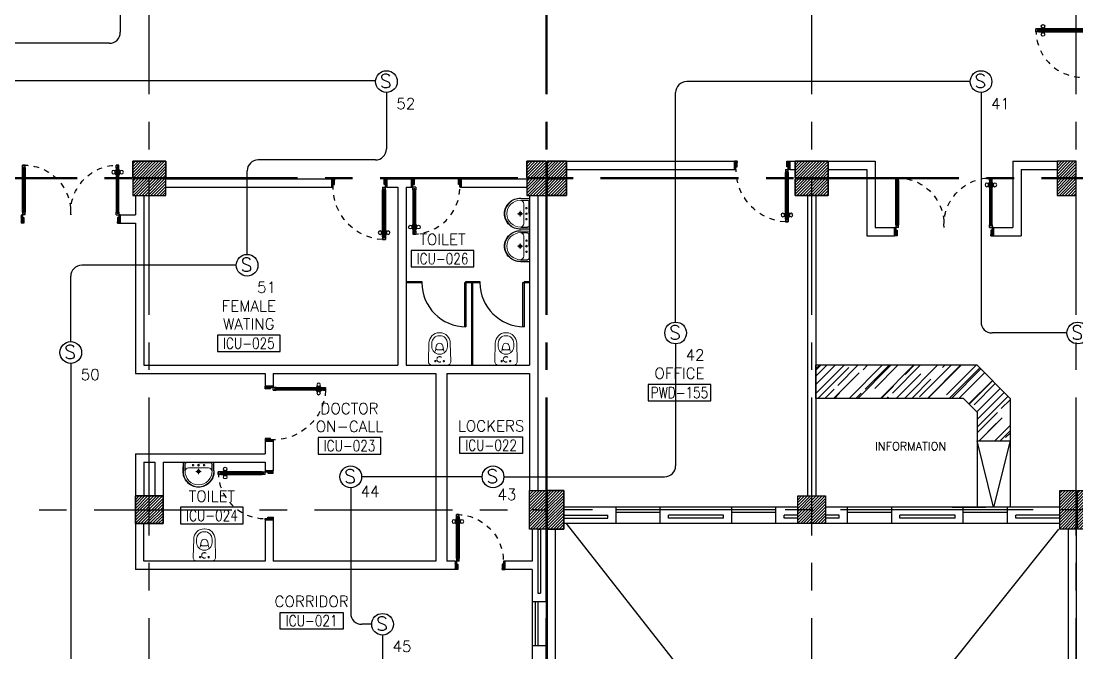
# Model space of a CAD drawing. Extents: x 0 to 93.9, y -1.5 to 78.
# Drawn here: x 31.82 to 50.97, y 24.4 to 35.86 of the extents above; entities that cross this region are included whole.
import ezdxf
from ezdxf.enums import TextEntityAlignment as Align

# ---------------------------------------------------------------- set-up
doc = ezdxf.new("R2010")
doc.units = 0
doc.header["$MEASUREMENT"] = 0
for name, pattern in [('CENTERX2', [4, 2.5, -0.5, 0.5, -0.5]), ('DASHED', [0.75, 0.5, -0.25]), ('HIDDEN', [0.375, 0.25, -0.125]), ('HIDDEN2', [0.1875, 0.125, -0.0625])]:
    doc.linetypes.add(name, pattern=pattern)
doc.layers.get('0').update_dxf_attribs({"color": 11, "linetype": 'CONTINUOUS'})
for name, color, linetype in [('AXES', 11, 'CENTERX2'), ('COL', 11, 'CONTINUOUS'), ('COUNTER', 11, 'CONTINUOUS'), ('DOOR', 11, 'CONTINUOUS'), ('E-FIRE', 4, 'CONTINUOUS'), ('E-WIRE', 4, 'CONTINUOUS'), ('FIX', 11, 'CONTINUOUS'), ('HAT', 11, 'CONTINUOUS'), ('INSUL', 11, 'CONTINUOUS'), ('PART', 11, 'CONTINUOUS'), ('RM-BOX', 11, 'CONTINUOUS'), ('RM-NAME', 11, 'CONTINUOUS'), ('RM-NO', 11, 'CONTINUOUS'), ('ROOF', 11, 'CONTINUOUS'), ('SHAFT', 11, 'CONTINUOUS'), ('WALL', 11, 'CONTINUOUS'), ('WIN', 11, 'CONTINUOUS')]:
    doc.layers.add(name, color=color, linetype=linetype)
doc.styles.add('ROMANC', font='romanc', dxfattribs={"height": 0.1})
doc.styles.add('ROMANS', font='ROMANS.shx', dxfattribs={"width": 0.6})

# ---------------------------------------------------------------- blocks, each defined once
blk = doc.blocks.new('RM1')
at = {"layer": 'RM-BOX'}
blk.add_lwpolyline([(570, -200), (-570, -200), (-570, -500), (570, -500)], close=True, dxfattribs=at)
at = {"layer": 'RM-NAME', "style": 'ROMANS'}
for tag, p in [('ROOMNAME1', (0, 324)), ('ROOMNAME2', (0, 0))]:
    blk.add_attdef(tag, text='', height=200, dxfattribs=at).set_placement(p, align=Align.MIDDLE)
at = {"layer": 'RM-NO', "style": 'ROMANS', "width": 0.8}
blk.add_attdef('ROOMNO', text='', height=200, dxfattribs=at).set_placement((0, -350), align=Align.MIDDLE)
blk = doc.blocks.new('*X58')
at = {"color": 0}
for p, q in [((215909, 139859), (216399, 140350)), ((215909, 139912), (216346, 140350)), ((215909, 139965), (216293, 140350)), ((215909, 140018), (216240, 140350)), ((215909, 140071), (216187, 140350)), ((215909, 140124), (216134, 140350)), ((215909, 140177), (216081, 140350)), ((215909, 140230), (216028, 140350)), ((215909, 140283), (215975, 140350)), ((215909, 140337), (215922, 140350)), ((215952, 139850), (216409, 140306)), ((216005, 139850), (216409, 140253)), ((216058, 139850), (216409, 140200)), ((216111, 139850), (216409, 140147)), ((216164, 139850), (216409, 140094)), ((216217, 139850), (216409, 140041)), ((216270, 139850), (216409, 139988)), ((216323, 139850), (216409, 139935)), ((216376, 139850), (216409, 139882))]:
    blk.add_line(p, q, dxfattribs=at)
blk = doc.blocks.new('COL50')
at = {"layer": 'COL'}
blk.add_lwpolyline([(-250, 250), (-250, -250), (250, -250), (250, 250)], close=True, dxfattribs=at)
blk = doc.blocks.new('A$C272A55A0')
at = {"layer": 'DOOR', "color": 0, "linetype": 'ByBlock'}
for p, q in [((0, 900), (0, 1050)), ((50, 1050), (0, 1050)), ((50, 950), (50, 1050)), ((1750, 950), (1750, 1050)), ((1750, 1050), (1800, 1050)), ((1800, 1050), (1800, 900)), ((0, 900), (25, 900)), ((25, 950), (50, 950)), ((25, 900), (25, 950)), ((75, 900), (25, 900)), ((25, 850), (25, 900)), ((42, 850), (25, 850)), ((58, 870), (42, 870)), ((42, 870), (42, 850)), ((58, 850), (58, 870)), ((75, 850), (58, 850)), ((75, 900), (75, 850)), ((1725, 900), (1775, 900)), ((1725, 900), (1725, 850)), ((1725, 850), (1742, 850)), ((1742, 870), (1758, 870)), ((1742, 850), (1742, 870)), ((1775, 950), (1750, 950)), ((1758, 870), (1758, 850)), ((1758, 850), (1775, 850)), ((1775, 900), (1775, 950)), ((1800, 900), (1775, 900)), ((1775, 850), (1775, 900)), ((25, 50), (42, 50)), ((25, 50), (25, 0)), ((25, 0), (75, 0)), ((75, 0), (25, 0)), ((42, 50), (42, 30)), ((42, 30), (58, 30)), ((58, 50), (75, 50)), ((58, 50), (58, 30)), ((75, 50), (75, 0)), ((1718, 160), (1709, 160)), ((1709, 95), (1709, 160)), ((1718, 95), (1709, 95)), ((1725, 173), (1718, 173)), ((1718, 173), (1718, 83)), ((1718, 95), (1718, 160)), ((1725, 83), (1718, 83)), ((1742, 50), (1725, 50)), ((1725, 50), (1725, 0)), ((1775, 0), (1725, 0)), ((1725, 0), (1775, 0)), ((1742, 50), (1742, 30)), ((1758, 30), (1742, 30)), ((1775, 50), (1758, 50)), ((1758, 50), (1758, 30)), ((1775, 173), (1782, 173)), ((1775, 83), (1782, 83)), ((1775, 50), (1775, 0)), ((1782, 173), (1782, 83)), ((1782, 160), (1791, 160)), ((1782, 95), (1782, 160)), ((1782, 95), (1791, 95)), ((1791, 95), (1791, 160))]:
    blk.add_line(p, q, dxfattribs=at)
at = {"layer": 'DOOR', "color": 9, "linetype": 'ByBlock'}
for p, q in [((50, 1050), (0, 1010)), ((50, 1050), (0, 937)), ((50, 1050), (37, 950)), ((1750, 1050), (1800, 1010)), ((1750, 1050), (1800, 937)), ((1750, 1050), (1763, 950))]:
    blk.add_line(p, q, dxfattribs=at)
at = {"layer": 'DOOR', "linetype": 'ByBlock'}
for p, q in [((25, 850), (25, 50)), ((42, 850), (42, 50)), ((58, 850), (58, 50)), ((75, 50), (75, 850)), ((1725, 50), (1725, 850)), ((1742, 850), (1742, 50)), ((1758, 850), (1758, 50)), ((1775, 850), (1775, 50))]:
    blk.add_line(p, q, dxfattribs=at)
at = {"layer": 'DOOR', "color": 0, "linetype": 'ByBlock'}
for centre in [(1676, 128), (1824, 128)]:
    blk.add_circle(centre, 32.4, dxfattribs=at)
at = {"layer": 'DOOR', "color": 9, "linetype": 'ByBlock'}
for centre, radius, start, end in [((50, 1050), 54.4, 203.2074, 270), ((50, 1050), 74.4, 227.7764, 270), ((50, 1050), 94.4, 238.0182, 270), ((50, 1050), 34.4, 180, 270), ((50, 1050), 14.4, 180, 270), ((1750, 1050), 14.4, 270, 0), ((1750, 1050), 34.4, 270, 0), ((1750, 1050), 54.4, 270, 336.7926), ((1750, 1050), 74.4, 270, 312.2236), ((1750, 1050), 94.4, 270, 301.9818), ((50, 1050), 114, 244.0838, 257.3774), ((50, 1050), 134, 248.1598, 259.28), ((50, 1050), 154, 251.1053, 256.2858), ((1750, 1050), 114, 282.6226, 295.9162), ((1750, 1050), 134, 280.72, 291.8402), ((1750, 1050), 154, 283.7142, 288.8947)]:
    blk.add_arc(centre, radius, start, end, dxfattribs=at)
at = {"layer": 'DOOR', "linetype": 'HIDDEN', "ltscale": 0.5}
for centre, start, end in [((50, 851), 268.3174, 3.2965), ((1750, 851), 176.7035, 271.6826)]:
    blk.add_arc(centre, 851, start, end, dxfattribs=at)
at = {"layer": 'WALL', "linetype": 'ByBlock'}
blk.add_line((1800, 900), (1800, 1050), dxfattribs=at)
blk = doc.blocks.new('DOOR90')
at = {"layer": 'DOOR', "color": 0, "linetype": 'ByBlock'}
for p, q in [((-150, 0), (-150, -25)), ((-150, 0), (0, 0)), ((0, -50), (0, 0)), ((-1000, -25), (-1000, -75)), ((-1000, -75), (-1000, -25)), ((-950, -25), (-1000, -25)), ((-950, -75), (-1000, -75)), ((-970, -42), (-970, -58)), ((-950, -42), (-970, -42)), ((-950, -58), (-970, -58)), ((-950, -25), (-950, -42)), ((-950, -58), (-950, -75)), ((-918, -25), (-918, -18)), ((-828, -18), (-918, -18)), ((-918, -75), (-918, -82)), ((-828, -82), (-918, -82)), ((-905, -18), (-905, -9)), ((-905, -9), (-840, -9)), ((-905, -18), (-840, -18)), ((-905, -82), (-905, -91)), ((-905, -82), (-840, -82)), ((-905, -91), (-840, -91)), ((-840, -18), (-840, -9)), ((-840, -82), (-840, -91)), ((-828, -25), (-828, -18)), ((-828, -75), (-828, -82)), ((-200, -42), (-200, -25)), ((-200, -25), (-150, -25)), ((-180, -42), (-200, -42)), ((-200, -75), (-200, -58)), ((-200, -58), (-180, -58)), ((-150, -75), (-200, -75)), ((-180, -58), (-180, -42)), ((-150, -75), (-150, -25)), ((-150, -25), (-100, -25)), ((-100, -25), (-100, -50)), ((-100, -50), (0, -50)), ((-150, -900), (-150, -875)), ((-150, -875), (-100, -875)), ((0, -900), (-150, -900)), ((-150, -900), (0, -900)), ((-100, -850), (0, -850)), ((-100, -875), (-100, -850)), ((0, -850), (0, -900))]:
    blk.add_line(p, q, dxfattribs=at)
at = {"layer": 'DOOR', "color": 9, "linetype": 'ByBlock'}
for p, q in [((0, -50), (-114, 0)), ((0, -50), (-40, 0)), ((0, -50), (-100, -37)), ((0, -850), (-114, -900)), ((0, -850), (-100, -863)), ((0, -850), (-40, -900))]:
    blk.add_line(p, q, dxfattribs=at)
at = {"layer": 'DOOR', "linetype": 'ByBlock'}
for p, q in [((-200, -25), (-950, -25)), ((-200, -42), (-950, -42)), ((-200, -58), (-950, -58)), ((-950, -75), (-200, -75))]:
    blk.add_line(p, q, dxfattribs=at)
at = {"layer": 'DOOR', "color": 0, "linetype": 'ByBlock'}
for centre in [(-873, 24), (-873, -124)]:
    blk.add_circle(centre, 32.4, dxfattribs=at)
at = {"layer": 'DOOR', "color": 9, "linetype": 'ByBlock'}
for centre, radius, start, end in [((0, -50), 154, 161.1053, 166.2858), ((0, -50), 134, 158.1598, 169.28), ((0, -50), 94.4, 148.0182, 180), ((0, -50), 74.4, 137.7764, 180), ((0, -50), 114, 154.0838, 167.3774), ((0, -50), 54.4, 113.2074, 180), ((0, -50), 34.4, 90, 180), ((0, -50), 14.4, 90, 180), ((0, -850), 154, 193.7142, 198.8947), ((0, -850), 134, 190.72, 201.8402), ((0, -850), 94.4, 180, 211.9818), ((0, -850), 74.4, 180, 222.2236), ((0, -850), 54.4, 180, 246.7926), ((0, -850), 34.4, 180, 270), ((0, -850), 14.4, 180, 270)]:
    blk.add_arc(centre, radius, start, end, dxfattribs=at)
at = {"layer": 'DOOR', "linetype": 'HIDDEN', "ltscale": 0.5}
blk.add_arc((-150, -25), 850, 180, 270, dxfattribs=at)
blk = doc.blocks.new('C5')
at = {"layer": 'HAT', "linetype": 'ByBlock'}
h = blk.add_hatch(dxfattribs=at)
h.set_pattern_fill('ANSI31', color=256, scale=300, style=0)
h.set_pattern_definition([(45, (-223356.182, -51411.005), (-26.516504, 26.516504), [])])
h.paths.add_polyline_path([(300, 300), (0, 300), (0, 0), (300, 0)])
h.paths.add_polyline_path([(600, 300), (300, 300), (300, 0), (600, 0)])
at = {"layer": 'COL'}
blk.add_lwpolyline([(600, 300), (0, 300), (0, 0), (600, 0)], close=True, dxfattribs=at)
blk = doc.blocks.new('C7')
at = {"layer": 'HAT'}
h = blk.add_hatch(dxfattribs=at)
h.set_pattern_fill('ANSI31', color=256, scale=300, style=0)
h.set_pattern_definition([(45, (-248876.182, -51411.005), (-26.5165043, 26.5165043), [])])
h.paths.add_polyline_path([(350, 300), (250, 300), (0, 300), (0, 0), (350, 0)])
at = {"layer": 'COL'}
blk.add_lwpolyline([(0, 300), (0, 0), (350, 0), (350, 300)], close=True, dxfattribs=at)
blk = doc.blocks.new('C11')
at = {"layer": 'HAT'}
h = blk.add_hatch(dxfattribs=at)
h.set_pattern_fill('ANSI31', color=256, scale=300, style=0)
h.set_pattern_definition([(45, (-248556.182, -75061.005), (-26.5165043, 26.5165043), [])])
h.paths.add_polyline_path([(300, 700), (0, 700), (0, 350), (300, 350)])
h.paths.add_polyline_path([(300, 350), (0, 350), (0, 0), (300, 0)])
at = {"layer": 'COL'}
blk.add_lwpolyline([(300, 700), (300, 0), (0, 0), (0, 700)], close=True, dxfattribs=at)
blk = doc.blocks.new('C11D')
at = {"layer": 'COL', "linetype": 'ByBlock'}
for p in [(-320, 0), (0, 0)]:
    blk.add_blockref('C11', p, dxfattribs=at)
blk = doc.blocks.new('LAV1')
at = {"layer": 'FIX', "linetype": 'ByBlock', "ltscale": 0.3}
for p, q in [((-280, 210), (-275, 50)), ((-245, 210), (-245, 85)), ((245, 210), (245, 85)), ((280, 210), (275, 50)), ((0, 60), (-220, 60)), ((0, 60), (220, 60))]:
    blk.add_line(p, q, dxfattribs=at)
at = {"layer": 'FIX', "linetype": 'Continuous', "lineweight": 20}
for p, q in [((-275, 210), (-275, 50)), ((275, 210), (275, 50)), ((0, 50), (-275, 50)), ((0, 50), (-252, 50)), ((0, 155), (-181, 155)), ((0, 155), (181, 155)), ((0, 50), (252, 50)), ((0, 50), (275, 50))]:
    blk.add_line(p, q, dxfattribs=at)
at = {"layer": 'FIX', "linetype": 'DASHED', "lineweight": 20, "ltscale": 0.05}
for p, q in [((50, 220), (-50, 220)), ((0, 170), (0, 270)), ((0, 170), (0, 270))]:
    blk.add_line(p, q, dxfattribs=at)
at = {"layer": 'FIX', "lineweight": 20}
for p, q in [((16, 107), (-15, 107)), ((0, 92), (0, 123))]:
    blk.add_line(p, q, dxfattribs=at)
for centre, radius in [((0, 220), 29.5), ((0, 220), 22.5), ((0, 107), 15.5)]:
    blk.add_circle(centre, radius, dxfattribs=at)
at = {"layer": 'FIX', "linetype": 'HIDDEN', "lineweight": 20, "ltscale": 0.05}
for centre in [(-100, 107), (100, 107)]:
    blk.add_circle(centre, 12.4, dxfattribs=at)
at = {"layer": 'FIX', "linetype": 'ByBlock', "ltscale": 0.3}
for centre, radius, start, end in [((7, 220), 287, 91.3776, 182.0064), ((-7, 220), 287, 357.9936, 88.6224), ((-220, 85), 24.9, 179.7021, 269.9486), ((220, 85), 24.9, 270.0514, 0.2979)]:
    blk.add_arc(centre, radius, start, end, dxfattribs=at)
at = {"layer": 'FIX', "linetype": 'Continuous', "lineweight": 20}
for centre, radius, start, end in [((8, 217), 283, 91.6988, 181.351), ((8, 212), 253, 91.7328, 180.4884), ((-8, 217), 283, 358.649, 88.3012), ((-8, 212), 253, 359.5116, 88.2672), ((-179, 222), 66.9, 190.2006, 268.0786), ((179, 222), 66.9, 271.9214, 349.7994)]:
    blk.add_arc(centre, radius, start, end, dxfattribs=at)
blk = doc.blocks.new('WC1')
at = {"layer": 'FIX', "lineweight": 20}
for p, q in [((-210, 204), (-538, 194)), ((-727, 5), (-727, -5)), ((-674, 5), (-674, -5)), ((-534, 24), (-540, 0)), ((-540, 0), (-534, -24)), ((-475, 141), (-538, 141)), ((-395, 76), (-490, 60)), ((-339, 5), (-339, -5)), ((-538, -141), (-475, -141)), ((-490, -60), (-395, -76)), ((-538, -194), (-210, -204))]:
    blk.add_line(p, q, dxfattribs=at)
at = {"layer": 'FIX', "linetype": 'Continuous', "lineweight": 20}
blk.add_line((-420, -47), (-420, 45), dxfattribs=at)
at = {"layer": 'FIX', "lineweight": 20}
blk.add_lwpolyline([(-213, -204), (-210, -204, 0.414214), (-137, -131), (-137, 0), (-137, 131, 0.414214), (-210, 204)], format="xyb", dxfattribs=at)
at = {"layer": 'FIX', "linetype": 'HIDDEN2', "lineweight": 20, "ltscale": 0.3}
blk.add_circle((-245, 0), 49.8, dxfattribs=at)
at = {"layer": 'FIX', "linetype": 'HIDDEN', "lineweight": 20, "ltscale": 0.05}
for centre in [(-213, 78), (-213, -77)]:
    blk.add_circle(centre, 11.6, dxfattribs=at)
at = {"layer": 'FIX', "lineweight": 20}
for centre, radius, start, end in [((-538, 5), 189, 90, 180), ((-538, 5), 136, 90, 180), ((-473, -7), 68.2, 128.9242, 152.8468), ((-464, -18), 82, 108.496, 128.9242), ((-475, 5), 136, 360, 90), ((-538, -5), 189, 180, 270), ((-538, -5), 136, 180, 270), ((-473, 7), 68.2, 207.1532, 231.0758), ((-464, 18), 82, 231.0758, 251.504), ((-475, -5), 136, 270, 0)]:
    blk.add_arc(centre, radius, start, end, dxfattribs=at)
at = {"layer": 'FIX', "linetype": 'Continuous', "lineweight": 20}
for centre, start, end in [((-443, 46), 357.6662, 91.6121), ((-442, -46), 268.3879, 2.3338)]:
    blk.add_arc(centre, 22.3, start, end, dxfattribs=at)
blk = doc.blocks.new('DOOR-10')
at = {"layer": 'DOOR', "color": 0, "linetype": 'ByBlock'}
for p, q in [((-83, 1005), (-92, 1005)), ((-92, 1005), (-92, 940)), ((-76, 1018), (-83, 1018)), ((-83, 928), (-83, 1018)), ((-83, 1005), (-83, 940)), ((-26, 1100), (-76, 1100)), ((-76, 1100), (-26, 1100)), ((-76, 1050), (-76, 1100)), ((-59, 1050), (-76, 1050)), ((-43, 1070), (-59, 1070)), ((-59, 1050), (-59, 1070)), ((-43, 1050), (-43, 1070)), ((-26, 1050), (-43, 1050)), ((-26, 1050), (-26, 1100)), ((-26, 1018), (-18, 1018)), ((-18, 928), (-18, 1018)), ((-18, 1005), (-9, 1005)), ((-18, 1005), (-18, 940)), ((-9, 1005), (-9, 940)), ((-83, 940), (-92, 940)), ((-76, 928), (-83, 928)), ((-26, 928), (-18, 928)), ((-18, 940), (-9, 940)), ((-76, 200), (-59, 200)), ((-76, 150), (-76, 200)), ((-59, 200), (-59, 180)), ((-43, 200), (-26, 200)), ((-43, 180), (-43, 200)), ((-26, 200), (-26, 150)), ((-1001, 0), (-1001, 150)), ((-1001, 150), (-976, 150)), ((-1001, 150), (-1001, 0)), ((-951, 0), (-1001, 0)), ((-976, 150), (-976, 100)), ((-976, 100), (-951, 100)), ((-951, 100), (-951, 0)), ((-76, 150), (-26, 150)), ((-59, 180), (-43, 180)), ((-51, 100), (-51, 0)), ((-26, 100), (-51, 100)), ((-51, 0), (-1, 0)), ((-1, 150), (-26, 150)), ((-26, 150), (-26, 100))]:
    blk.add_line(p, q, dxfattribs=at)
at = {"layer": 'DOOR', "linetype": 'ByBlock'}
for p, q in [((-76, 1050), (-76, 200)), ((-59, 200), (-59, 1050)), ((-43, 200), (-43, 1050)), ((-26, 200), (-26, 1050))]:
    blk.add_line(p, q, dxfattribs=at)
at = {"layer": 'DOOR', "color": 9, "linetype": 'ByBlock'}
for p, q in [((-951, 0), (-1001, 114)), ((-951, 0), (-1001, 40)), ((-951, 0), (-964, 100)), ((-51, 0), (-1, 114)), ((-51, 0), (-37, 100)), ((-51, 0), (-1, 40)), ((-1, 0), (-1, 150))]:
    blk.add_line(p, q, dxfattribs=at)
at = {"layer": 'DOOR', "color": 0, "linetype": 'ByBlock'}
for centre in [(-124, 973), (23, 973)]:
    blk.add_circle(centre, 32.4, dxfattribs=at)
at = {"layer": 'DOOR', "linetype": 'HIDDEN', "ltscale": 0.5}
blk.add_arc((-23, 149), 952, 93.1482, 179.9482, dxfattribs=at)
at = {"layer": 'DOOR', "color": 9, "linetype": 'ByBlock'}
for centre, radius, start, end in [((-951, 0), 154, 103.7142, 108.8947), ((-951, 0), 134, 100.72, 111.8402), ((-951, 0), 94.4, 90, 121.9818), ((-951, 0), 74.4, 90, 132.2236), ((-951, 0), 54.4, 90, 156.7926), ((-951, 0), 34.4, 90, 180), ((-951, 0), 14.4, 90, 180), ((-51, 0), 94.4, 58.0182, 90), ((-51, 0), 74.4, 47.7764, 90), ((-51, 0), 54.4, 23.2074, 90), ((-51, 0), 34.4, 0, 90), ((-51, 0), 14.4, 0, 90), ((-51, 0), 134, 68.1598, 79.28), ((-51, 0), 114, 64.0838, 77.3774), ((-51, 0), 154, 71.1053, 76.2858)]:
    blk.add_arc(centre, radius, start, end, dxfattribs=at)
blk = doc.blocks.new('fe-door')
at = {"layer": 'DOOR', "color": 0, "linetype": 'ByBlock'}
for p, q in [((-900, 1775), (-900, 1725)), ((-900, 1725), (-900, 1775)), ((-850, 1775), (-900, 1775)), ((-850, 1725), (-900, 1725)), ((-870, 1758), (-870, 1742)), ((-850, 1758), (-870, 1758)), ((-850, 1742), (-870, 1742)), ((-850, 1775), (-850, 1758)), ((-850, 1742), (-850, 1725)), ((-818, 1775), (-818, 1782)), ((-728, 1782), (-818, 1782)), ((-818, 1725), (-818, 1718)), ((-805, 1782), (-805, 1791)), ((-805, 1791), (-740, 1791)), ((-805, 1782), (-740, 1782)), ((-740, 1782), (-740, 1791)), ((-728, 1775), (-728, 1782)), ((-728, 1725), (-728, 1718)), ((-50, 1758), (-50, 1775)), ((-50, 1775), (0, 1775)), ((-30, 1758), (-50, 1758)), ((-50, 1725), (-50, 1742)), ((-50, 1742), (-30, 1742)), ((0, 1725), (-50, 1725)), ((-30, 1742), (-30, 1758)), ((150, 1800), (0, 1800)), ((0, 1800), (0, 1775)), ((0, 1725), (0, 1775)), ((0, 1775), (150, 1775)), ((150, 1775), (150, 1800)), ((-728, 1718), (-818, 1718)), ((-805, 1718), (-805, 1709)), ((-805, 1718), (-740, 1718)), ((-805, 1709), (-740, 1709)), ((-740, 1718), (-740, 1709)), ((0, 75), (0, 25)), ((0, 75), (50, 75)), ((0, 0), (0, 25)), ((0, 25), (50, 25)), ((150, 25), (0, 25)), ((0, 0), (150, 0)), ((30, 58), (30, 42)), ((50, 58), (30, 58)), ((30, 42), (50, 42)), ((50, 75), (50, 58)), ((50, 42), (50, 25)), ((150, 25), (150, 0)), ((850, 58), (850, 75)), ((850, 75), (900, 75)), ((850, 58), (870, 58)), ((850, 25), (850, 42)), ((850, 42), (870, 42)), ((850, 25), (900, 25)), ((870, 42), (870, 58)), ((900, 25), (900, 75)), ((900, 75), (900, 25))]:
    blk.add_line(p, q, dxfattribs=at)
at = {"layer": 'DOOR', "linetype": 'ByBlock'}
for p, q in [((-50, 1775), (-850, 1775)), ((-50, 1758), (-850, 1758)), ((-50, 1742), (-850, 1742)), ((-850, 1725), (-50, 1725)), ((850, 75), (50, 75)), ((50, 58), (850, 58)), ((50, 42), (850, 42)), ((50, 25), (850, 25))]:
    blk.add_line(p, q, dxfattribs=at)
at = {"layer": 'DOOR', "color": 0, "linetype": 'ByBlock'}
for centre in [(-773, 1824), (-773, 1676)]:
    blk.add_circle(centre, 32.4, dxfattribs=at)
at = {"layer": 'DOOR', "linetype": 'HIDDEN', "ltscale": 0.5}
for centre, start, end in [((-49, 1750), 178.3174, 273.2965), ((49, 50), 358.3174, 93.2965)]:
    blk.add_arc(centre, 851, start, end, dxfattribs=at)
at = {"layer": 'WALL'}
for p, q in [((0, 1800), (150, 1800)), ((0, 0), (150, 0))]:
    blk.add_line(p, q, dxfattribs=at)
at = {"layer": 'WALL', "linetype": 'ByBlock'}
blk.add_line((0, 1800), (150, 1800), dxfattribs=at)
blk = doc.blocks.new('S')
at = {"layer": 'E-FIRE'}
blk.add_circle((0, 0), 197, dxfattribs=at)
at = {"layer": 'E-FIRE', "color": 3, "style": 'ROMANS'}
blk.add_text('S', height=250, dxfattribs=at).set_placement((-119, -115))

msp = doc.modelspace()

# ---------------------------------------------------------------- hatches: boundary and pattern name
at = {"layer": 'COUNTER', "linetype": 'ByBlock'}
h = msp.add_hatch(dxfattribs=at)
h.set_pattern_fill('AR-RROOF', color=11, scale=0.3, angle=45, style=0)
h.set_pattern_definition([(45, (-249.55383, -113.09973), (0.25455844, 0.6788225), [4.5, -0.6, 1.5, -0.3]), (45, (-249.37776, -112.71153), (-0.49426764, 0.07000357), [0.9, -0.099, 1.8, -0.225]), (45, (-249.62808, -112.81336), (0.96095812, 1.24521504), [2.4, -0.42, 1.2, -0.3])])
h.paths.add_polyline_path([(46.2374, 29.62), (46.2374, 29.02), (48.9138, 29.02), (49.1624, 28.7715), (49.1624, 28.25), (49.7624, 28.25), (49.7624, 29.02), (49.1624, 29.62)])

# ---------------------------------------------------------------- linework, layer by layer
at = {"layer": 'AXES'}
for p, q in [((46.1624, -1.4643), (46.1624, 77.3484)), ((41.3424, -1.4643), (41.3424, 76.9984)), ((41.3624, -1.4643), (41.3624, 76.9984)), ((50.9624, -1.4643), (50.9624, 76.9984)), ((34.1424, -1.4643), (34.1424, 59.12)), ((92.8324, 33.02), (30.5424, 33.02)), ((92.8324, 33), (30.5424, 33)), ((25.1424, 27), (41.3424, 27)), ((93.1824, 27), (41.0924, 27))]:
    msp.add_line(p, q, dxfattribs=at)
at = {"layer": 'COUNTER', "linetype": 'ByBlock'}
for p, q in [((46.2374, 29.02), (46.2374, 29.62)), ((49.1624, 29.62), (46.2374, 29.62)), ((49.1624, 29.62), (49.7624, 29.02)), ((48.9138, 29.02), (46.2374, 29.02)), ((48.9138, 29.02), (49.1624, 28.7715)), ((49.7624, 29.02), (49.7624, 27.05)), ((49.1624, 28.7715), (49.1624, 27.05)), ((49.1624, 28.25), (49.7624, 28.25)), ((49.4624, 27.05), (49.1624, 28.25)), ((49.7624, 28.25), (49.4624, 27.05)), ((48.7124, 27.05), (49.3124, 27.05))]:
    msp.add_line(p, q, dxfattribs=at)
at = {"layer": 'E-WIRE', "linetype": 'ByBlock', "ltscale": 0.3}
for p, q in [((33.6159, 38.1322), (33.6159, 35.6604)), ((33.4159, 35.4604), (30.1518, 35.4604)), ((49.0361, 34.7655), (43.8931, 34.7655)), ((38.4457, 34.5684), (38.4457, 33.5456)), ((49.2332, 34.5684), (49.2332, 30.4062)), ((38.2457, 33.3456), (36.118, 33.3456)), ((35.918, 31.6316), (35.918, 33.1456)), ((35.7209, 31.4345), (32.9183, 31.4345)), ((32.7183, 30.0496), (32.7183, 31.2345)), ((43.6931, 30.0091), (43.6931, 27.7972)), ((32.7183, 29.6555), (32.7183, 22.3109)), ((40.182, 27.5972), (37.9947, 27.5972)), ((40.5761, 27.5972), (43.4931, 27.5972))]:
    msp.add_line(p, q, dxfattribs=at)
at = {"layer": 'E-WIRE', "color": 4}
msp.add_line((38.249, 34.7774), (30.1485, 34.7774), dxfattribs=at)
at = {"layer": 'E-WIRE', "color": 4, "linetype": 'ByBlock'}
for p, q in [((43.6931, 30.4033), (43.6931, 34.5655)), ((50.7932, 30.2062), (49.4332, 30.2062)), ((37.7976, 27.4001), (37.7976, 25.1228)), ((38.375, 24.7257), (38.375, 22.3858))]:
    msp.add_line(p, q, dxfattribs=at)
at = {"layer": 'E-WIRE', "color": 4, "linetype": 'ByBlock', "ltscale": 0.3}
msp.add_line((38.1779, 24.9228), (37.9976, 24.9228), dxfattribs=at)
at = {"layer": 'E-WIRE', "linetype": 'ByBlock', "ltscale": 0.3}
for centre, start, end in [((33.4159, 35.6604), 270, 0), ((43.8931, 34.5655), 90, 180), ((38.2457, 33.5456), 270, 0), ((36.118, 33.1456), 90, 180), ((32.9183, 31.2345), 90, 180), ((43.4931, 27.7972), 270, 0)]:
    msp.add_arc(centre, 0.2, start, end, dxfattribs=at)
at = {"layer": 'E-WIRE', "linetype": 'ByBlock'}
msp.add_arc((49.4332, 30.4062), 0.2, 180, 270, dxfattribs=at)
at = {"layer": 'E-WIRE', "color": 4, "linetype": 'ByBlock', "ltscale": 0.3}
msp.add_arc((37.9976, 25.1228), 0.2, 180, 270, dxfattribs=at)
at = {"layer": 'INSUL'}
for p, q in [((41.6624, 26.9), (42.4624, 26.9)), ((41.6624, 26.85), (42.4624, 26.85)), ((42.4624, 26.85), (42.4624, 26.9)), ((43.5624, 26.85), (43.5624, 26.9)), ((44.5624, 26.9), (43.5624, 26.9)), ((44.5624, 26.85), (43.5624, 26.85)), ((44.5624, 26.85), (44.5624, 26.9)), ((45.6624, 26.85), (45.6624, 26.9)), ((45.9124, 26.9), (45.6624, 26.9)), ((45.9124, 26.85), (45.6624, 26.85)), ((46.6624, 26.9), (46.4124, 26.9)), ((46.6624, 26.85), (46.4124, 26.85)), ((46.6624, 26.85), (46.6624, 26.9)), ((48.7624, 26.9), (47.7624, 26.9)), ((47.7624, 26.85), (47.7624, 26.9)), ((48.7624, 26.85), (47.7624, 26.85)), ((48.7624, 26.85), (48.7624, 26.9)), ((50.6624, 26.9), (49.8624, 26.9)), ((49.8624, 26.85), (49.8624, 26.9)), ((50.6624, 26.85), (49.8624, 26.85)), ((41.1924, 26.647), (41.1924, 25.4864)), ((41.1954, 26.65), (41.2394, 26.65)), ((41.2424, 26.647), (41.2424, 25.4864)), ((41.1924, 25.4864), (41.2424, 25.4864))]:
    msp.add_line(p, q, dxfattribs=at)
for centre, start, end in [((41.1954, 26.647), 90, 180), ((41.2394, 26.647), 360, 90)]:
    msp.add_arc(centre, 0.003, start, end, dxfattribs=at)
at = {"layer": 'PART', "linetype": 'ByBlock'}
for p, q in [((38.8023, 31.14), (39.0873, 31.14)), ((38.8023, 31.12), (39.0873, 31.12)), ((39.0873, 31.14), (39.0873, 31.12)), ((39.8673, 30.32), (39.8673, 31.12)), ((39.8673, 31.12), (39.8873, 31.12)), ((39.8873, 31.14), (39.8873, 31.12)), ((39.8873, 31.14), (40.1424, 31.14)), ((39.8873, 31.12), (39.8873, 31.14)), ((39.8873, 31.12), (39.9873, 31.12)), ((39.8873, 31.12), (39.8873, 30.32)), ((39.9873, 31.12), (39.9873, 29.62)), ((40.0073, 31.12), (40.0073, 29.62)), ((40.0073, 31.12), (40.1424, 31.12)), ((40.1424, 31.14), (40.1424, 31.12)), ((40.9224, 30.32), (40.9224, 31.12)), ((40.9224, 31.12), (40.9424, 31.12)), ((40.9224, 31.12), (41.0424, 31.12)), ((40.9424, 31.14), (40.9424, 31.12)), ((40.9424, 31.14), (41.0424, 31.14)), ((40.9424, 31.12), (40.9424, 30.32)), ((39.8873, 30.32), (39.8673, 30.32)), ((40.9424, 30.32), (40.9224, 30.32))]:
    msp.add_line(p, q, dxfattribs=at)
for centre in [(39.8873, 31.12), (40.9424, 31.12)]:
    msp.add_arc(centre, 0.8, 180, 270, dxfattribs=at)
at = {"layer": 'ROOF'}
for p, q in [((41.3624, 26.75), (41.3624, 15.1)), ((41.5124, 15.2), (41.5124, 26.65)), ((50.8124, 26.65), (50.8124, 15.05)), ((50.9624, 26.75), (50.9624, 15.05))]:
    msp.add_line(p, q, dxfattribs=at)
at = {"layer": 'SHAFT'}
for p, q in [((41.4924, 15.2), (50.6424, 26.65)), ((50.7924, 15.2), (41.7103, 26.7488))]:
    msp.add_line(p, q, dxfattribs=at)
at = {"layer": 'WALL', "linetype": 'ByBlock'}
for p, q in [((41.3424, 33.27), (41.3424, 32.75)), ((47.1621, 33.17), (47.1621, 31.97)), ((47.3121, 33.32), (47.3121, 32.12)), ((49.8121, 33.32), (49.8121, 32.12)), ((49.9621, 33.17), (49.9621, 31.97)), ((34.4424, 33), (37.4523, 33)), ((37.4523, 33), (37.4523, 32.85)), ((38.4523, 33), (38.4523, 32.85)), ((38.4523, 33), (38.9023, 33)), ((38.9023, 32.85), (38.9023, 33)), ((39.8023, 32.85), (39.8023, 33)), ((39.8023, 33), (40.9924, 33)), ((34.4424, 32.85), (37.4523, 32.85)), ((38.4523, 32.85), (38.6523, 32.85)), ((38.6523, 32.85), (38.6523, 29.62)), ((38.8023, 32.85), (38.8023, 32.7)), ((38.8023, 32.85), (38.9023, 32.85)), ((38.8023, 32.85), (38.9023, 32.85)), ((38.8023, 32.85), (38.8023, 29.62)), ((39.8023, 32.85), (40.9924, 32.85)), ((39.8023, 32.85), (40.9924, 32.85)), ((33.8924, 32.7), (33.8924, 32.35)), ((34.0424, 32.7), (34.0424, 29.62)), ((41.0424, 32.7), (41.0424, 29.62)), ((41.1924, 32.7), (41.1924, 27.35)), ((33.6174, 32.2), (33.6174, 32.35)), ((33.8924, 32.2), (33.8924, 29.47)), ((47.6621, 31.97), (47.6621, 32.12)), ((49.4621, 31.97), (49.4621, 32.12)), ((34.0424, 29.62), (38.6523, 29.62)), ((38.8023, 29.62), (41.0424, 29.62)), ((33.8924, 29.47), (36.2424, 29.47)), ((36.2424, 29.47), (36.2424, 29.2425)), ((36.3924, 29.47), (36.3924, 29.2425)), ((36.3924, 29.47), (39.3424, 29.47)), ((39.3424, 29.47), (39.3424, 26.065)), ((39.5424, 29.47), (39.5424, 26.065)), ((39.5424, 29.47), (41.0424, 29.47)), ((41.0424, 29.47), (41.0424, 27.35)), ((36.3924, 29.2425), (36.2424, 29.2425)), ((36.3924, 28.2425), (36.2424, 28.2425)), ((36.2424, 28.2425), (36.2424, 28.015)), ((36.3924, 28.2425), (36.3924, 28.015)), ((33.8924, 28.015), (33.8924, 25.915)), ((33.8924, 28.015), (36.2424, 28.015)), ((36.3924, 28.015), (36.3924, 27.715)), ((34.0424, 27.865), (34.0424, 27.25)), ((34.0424, 27.865), (34.2424, 27.865)), ((34.2424, 27.865), (34.2424, 27.25)), ((34.3924, 27.865), (36.2424, 27.865)), ((34.3924, 27.865), (34.3924, 27.25)), ((36.2424, 27.865), (36.2424, 27.715)), ((36.2424, 27.715), (36.3924, 27.715)), ((34.0424, 26.065), (34.0424, 26.75)), ((36.2424, 26.815), (36.3924, 26.815)), ((36.2424, 26.815), (36.2424, 26.065)), ((36.3924, 26.815), (36.3924, 26.065)), ((41.0924, 26.65), (41.0924, 26.065)), ((41.3424, 25.3364), (41.3424, 26.75)), ((36.2424, 26.065), (34.0424, 26.065)), ((39.3424, 26.065), (36.3924, 26.065)), ((39.6924, 26.065), (39.5424, 26.065)), ((39.6924, 26.065), (39.6924, 25.915)), ((41.0924, 26.065), (40.5924, 26.065)), ((40.5924, 26.065), (40.5924, 25.915)), ((39.6924, 25.915), (33.8924, 25.915)), ((41.0924, 25.915), (40.5924, 25.915)), ((41.0924, 25.915), (41.0924, 25.3364)), ((41.0924, 25.3364), (41.3424, 25.3364)), ((41.0924, 24.5364), (41.3424, 24.5364)), ((41.0924, 24.5364), (41.0924, 23.915)), ((41.3424, 24.5364), (41.3424, 22.5776))]:
    msp.add_line(p, q, dxfattribs=at)
at = {"layer": 'WALL'}
for p, q in [((41.7124, 33.32), (44.7624, 33.32)), ((41.7124, 33.17), (44.7624, 33.17)), ((44.7624, 33.17), (44.7624, 33.32)), ((45.7624, 33.32), (45.8624, 33.32)), ((45.7624, 33.17), (45.7624, 33.32)), ((45.7624, 33.17), (45.8624, 33.17)), ((46.4624, 33.32), (47.3121, 33.32)), ((46.4624, 33.17), (47.1621, 33.17)), ((49.8121, 33.32), (50.6124, 33.32)), ((49.9621, 33.17), (50.6124, 33.17)), ((46.0874, 32.7), (46.0874, 27.25)), ((46.2374, 32.7), (46.2374, 27.25)), ((33.6174, 32.35), (33.8924, 32.35)), ((33.6174, 32.2), (33.8924, 32.2)), ((47.3121, 32.12), (47.6621, 32.12)), ((49.4621, 32.12), (49.8121, 32.12)), ((47.1621, 31.97), (47.6621, 31.97)), ((49.4621, 31.97), (49.9621, 31.97)), ((42.6124, 27.05), (41.6624, 27.05)), ((42.6124, 26.75), (42.6124, 27.05)), ((43.4124, 26.75), (43.4124, 27.05)), ((44.7124, 27.05), (43.4124, 27.05)), ((44.7124, 26.75), (44.7124, 27.05)), ((45.5124, 26.75), (45.5124, 27.05)), ((45.9124, 27.05), (45.5124, 27.05)), ((46.8124, 27.05), (46.4124, 27.05)), ((46.8124, 26.75), (46.8124, 27.05)), ((48.9124, 27.05), (47.6124, 27.05)), ((47.6124, 26.75), (47.6124, 27.05)), ((48.9124, 26.75), (48.9124, 27.05)), ((50.6624, 27.05), (49.7124, 27.05)), ((49.7124, 26.75), (49.7124, 27.05)), ((42.6124, 26.7488), (41.6624, 26.7488)), ((44.7124, 26.75), (43.4124, 26.75)), ((45.9124, 26.75), (45.5124, 26.75)), ((46.8124, 26.75), (46.4124, 26.75)), ((48.9124, 26.75), (47.6124, 26.75)), ((50.6624, 26.75), (49.7124, 26.75))]:
    msp.add_line(p, q, dxfattribs=at)
at = {"layer": 'WALL', "linetype": 'ByBlock', "ltscale": 0.3}
for points in [[(33.8424, 33.32), (34.4424, 33.32), (34.4424, 33.02), (33.8424, 33.02)], [(40.9924, 33.32), (41.3424, 33.32), (41.3424, 33.02), (40.9924, 33.02)], [(41.3624, 33.32), (41.7124, 33.32), (41.7124, 33.02), (41.3624, 33.02)], [(45.8624, 33.32), (46.4624, 33.32), (46.4624, 33.02), (45.8624, 33.02)], [(34.4424, 33), (33.8424, 33), (33.8424, 32.7), (34.4424, 32.7)], [(40.9924, 32.7), (41.3424, 32.7), (41.3424, 33), (40.9924, 33)], [(41.3624, 33), (41.7124, 33), (41.7124, 32.7), (41.3624, 32.7)], [(45.8624, 33), (46.4624, 33), (46.4624, 32.7), (45.8624, 32.7)], [(34.3924, 27.25), (33.8924, 27.25), (33.8924, 26.75), (34.3924, 26.75)], [(41.0424, 27.35), (41.3424, 27.35), (41.3424, 26.65), (41.0424, 26.65)], [(41.6624, 27.35), (41.3624, 27.35), (41.3624, 26.65), (41.6624, 26.65)], [(45.9124, 27.25), (46.4124, 27.25), (46.4124, 26.75), (45.9124, 26.75)], [(50.6624, 27.35), (50.9624, 27.35), (50.9624, 26.65), (50.6624, 26.65)]]:
    msp.add_lwpolyline(points, close=True, dxfattribs=at)
at = {"layer": 'WIN'}
for p, q in [((43.4124, 27.05), (42.6124, 27.05)), ((45.5124, 27.05), (44.7124, 27.05)), ((47.6124, 27.05), (46.8124, 27.05)), ((49.7124, 27.05), (48.9124, 27.05)), ((43.4124, 27), (42.6124, 27)), ((43.4124, 26.95), (42.6124, 26.95)), ((45.5124, 27), (44.7124, 27)), ((45.5124, 26.95), (44.7124, 26.95)), ((47.6124, 27), (46.8124, 27)), ((47.6124, 26.95), (46.8124, 26.95)), ((49.7124, 27), (48.9124, 27)), ((49.7124, 26.95), (48.9124, 26.95)), ((43.4124, 26.75), (42.6124, 26.75)), ((45.5124, 26.75), (44.7124, 26.75)), ((47.6124, 26.75), (46.8124, 26.75)), ((49.7124, 26.75), (48.9124, 26.75)), ((41.0924, 25.3364), (41.0924, 24.5364)), ((41.1424, 25.3364), (41.1424, 24.5364)), ((41.1924, 25.3364), (41.1924, 24.5364)), ((41.3424, 25.3364), (41.3424, 24.5364))]:
    msp.add_line(p, q, dxfattribs=at)

# ---------------------------------------------------------------- block references
at = {"layer": 'COL', "linetype": 'ByBlock', "xscale": 0.001, "yscale": 0.001, "zscale": 0.001}
for name, p in [('C5', (33.8424, 33.02)), ('C7', (40.9924, 33.02)), ('C7', (41.3624, 33.02)), ('C5', (45.8624, 33.02)), ('C7', (50.6124, 33.02)), ('C5', (33.8424, 32.7)), ('C7', (40.9924, 32.7)), ('C7', (41.3624, 32.7)), ('C5', (45.8624, 32.7)), ('C7', (50.6124, 32.7)), ('C11D', (41.3624, 26.65)), ('C11D', (50.9824, 26.65))]:
    msp.add_blockref(name, p, dxfattribs=at)
at = {"layer": 'COL', "xscale": -0.001, "yscale": 0.001, "zscale": 0.001}
for p in [(34.1424, 27), (46.1624, 27)]:
    msp.add_blockref('COL50', p, dxfattribs=at)
at = {"layer": 'DOOR', "color": 0, "linetype": 'ByBlock', "ltscale": 0.3, "xscale": 0.001, "yscale": 0.001, "zscale": 0.001}
msp.add_blockref('fe-door', (51.1303, 33.945), dxfattribs=at)
at = {"layer": 'DOOR', "color": 0, "linetype": 'ByBlock', "yscale": 0.001, "zscale": 0.001}
for name, p, xscale, rotation in [('A$C272A55A0', (31.8174, 33.2504), -0.001, 180), ('DOOR90', (38.9023, 33), 0.001, 90), ('A$C272A55A0', (47.6621, 33.0204), -0.001, 180), ('DOOR90', (39.6924, 25.915), -0.001, 90)]:
    msp.add_blockref(name, p, dxfattribs=dict(at, xscale=xscale, rotation=rotation))
at = {"layer": 'DOOR', "color": 0, "linetype": 'ByBlock', "ltscale": 0.3, "xscale": -0.001, "yscale": 0.001, "zscale": 0.001}
for p, rotation in [((45.7631, 33.32), 180), ((38.453, 33), 180), ((36.2424, 29.2432), 270)]:
    msp.add_blockref('DOOR-10', p, dxfattribs=dict(at, rotation=rotation))
at = {"layer": 'DOOR', "color": 0, "linetype": 'ByBlock', "xscale": 0.001, "yscale": 0.001, "zscale": 0.001}
msp.add_blockref('DOOR90', (36.3924, 27.715), dxfattribs=at)
at = {"layer": 'E-FIRE', "color": 4, "xscale": 0.0009999999892897904, "yscale": 0.0009999999892897904, "zscale": 0.001}
for p in [(38.4457, 34.7655), (49.2332, 34.7655), (35.918, 31.4345), (43.6931, 30.2062), (50.9903, 30.2062), (32.7183, 29.8525), (37.7976, 27.5972), (40.3791, 27.5972), (38.375, 24.9228)]:
    msp.add_blockref('S', p, dxfattribs=at)
at = {"layer": 'FIX', "xscale": -0.001, "yscale": 0.001, "zscale": 0.001}
for name, p, rotation in [('LAV1', (41.0924, 32.3698), 90), ('LAV1', (41.0924, 31.7808), 90), ('WC1', (39.4102, 29.483), 90), ('WC1', (40.6146, 29.483), 90), ('LAV1', (35.0368, 27.915), 180), ('WC1', (35.1424, 25.928), 90)]:
    msp.add_blockref(name, p, dxfattribs=dict(at, rotation=rotation))
at = {"layer": 'HAT', "xscale": 0.001, "yscale": 0.001, "zscale": 0.001}
for p in [(-182.0162, -113.0997), (-169.9962, -113.0997)]:
    msp.add_blockref('*X58', p, dxfattribs=at)
at = {"layer": 'RM-NAME', "xscale": 0.001, "yscale": 0.001, "zscale": 0.001}
for p, values in [((39.4627, 31.9035), {'ROOMNO': 'ICU-026', 'ROOMNAME2': 'TOILET'}), ((35.9483, 30.3696), {'ROOMNO': 'ICU-025', 'ROOMNAME2': 'WATING', 'ROOMNAME1': 'FEMALE'}), ((43.7624, 29.4751), {'ROOMNO': 'PWD-155', 'ROOMNAME2': 'OFFICE'}), ((37.7753, 28.5116), {'ROOMNO': 'ICU-023', 'ROOMNAME2': 'ON-CALL', 'ROOMNAME1': 'DOCTOR'}), ((35.2787, 27.2464), {'ROOMNO': 'ICU-024', 'ROOMNAME2': 'TOILET'})]:
    msp.add_blockref('RM1', p, dxfattribs=at).add_auto_attribs(values)
at = {"layer": 'RM-NAME'}
ref = msp.add_blockref('RM1', (40.3445, 28.5203), dxfattribs=dict(at, xscale=-0.001, yscale=0.001, zscale=0.001))
ref.add_attrib('ROOMNO', 'ICU-022', dxfattribs={"layer": 'RM-NO', "height": 0.2, "style": 'ROMANS', "width": 0.8}).set_placement((40.3445, 28.1703), align=Align.MIDDLE)
ref.add_attrib('ROOMNAME2', 'LOCKERS', dxfattribs={"height": 0.2, "style": 'ROMANS'}).set_placement((40.3445, 28.5203), align=Align.MIDDLE)
ref = msp.add_blockref('RM1', (37.0883, 25.3375), dxfattribs=dict(at, xscale=-0.001, yscale=0.001, zscale=0.001))
ref.add_attrib('ROOMNO', 'ICU-021', dxfattribs={"layer": 'RM-NO', "height": 0.2, "style": 'ROMANS', "width": 0.8}).set_placement((37.0883, 24.9875), align=Align.MIDDLE)
ref.add_attrib('ROOMNAME2', 'CORRIDOR', dxfattribs={"height": 0.2, "style": 'ROMANS'}).set_placement((37.0883, 25.3375), align=Align.MIDDLE)

# ---------------------------------------------------------------- texts
at = {"layer": 'E-FIRE', "color": 4, "style": 'ROMANS'}
for s, p in [('52', (38.6268, 34.2657)), ('41', (49.4143, 34.2657)), ('51', (36.0991, 30.9348)), ('42', (43.8742, 29.7065)), ('50', (32.8994, 29.3528)), ('44', (37.9787, 27.2316)), ('43', (40.4609, 27.1771)), ('45', (38.5561, 24.423))]:
    msp.add_text(s, height=0.2, dxfattribs=at).set_placement(p)
at = {"layer": 'RM-NAME', "style": 'ROMANC'}
msp.add_text('INFORMATION', height=0.15, dxfattribs=at).set_placement((47.9557, 28.1524), align=Align.MIDDLE)

doc.saveas('drawing.dxf')
